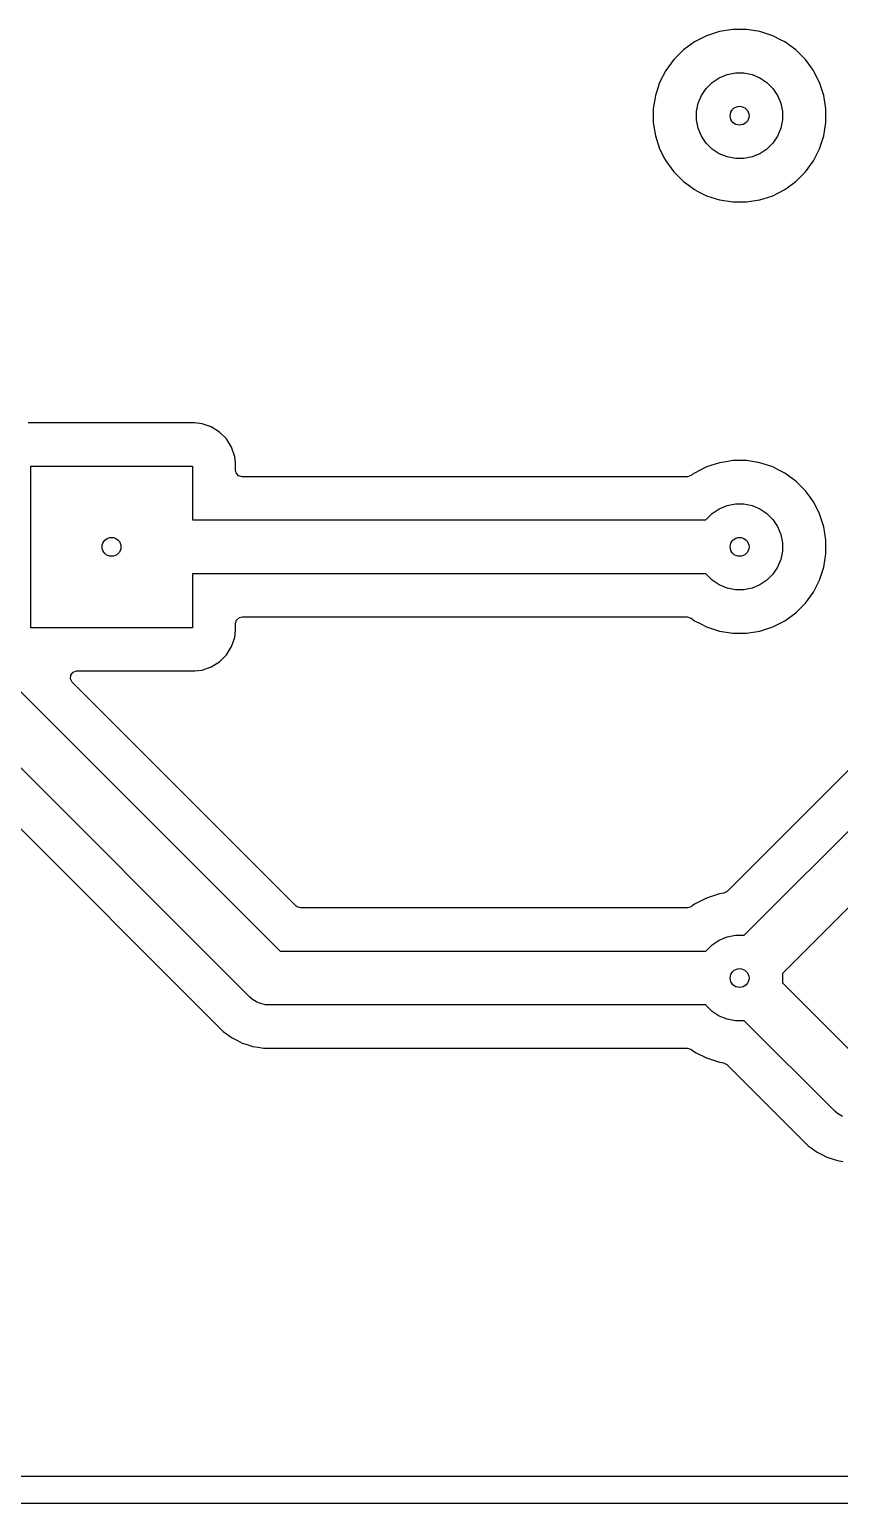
# Model space of a CAD drawing. Extents: x 20 to 124, y -124 to -20.
# Drawn here: x 38.02 to 53.04, y -124 to -96.65 of the extents above; entities that cross this region are included whole.
import ezdxf

# ---------------------------------------------------------------- set-up
doc = ezdxf.new("R2010")
doc.units = 0
doc.layers.add('BLACK', color=7, linetype='CONTINUOUS')
doc.layers.add('WHITE', color=7, linetype='CONTINUOUS')

msp = doc.modelspace()

# ---------------------------------------------------------------- linework, layer by layer
at = {"layer": 'BLACK', "linetype": 'CONTINUOUS'}
for p, q in [((50.575616, -96.76676), (50.351151, -96.881132)), ((50.815214, -96.68891), (50.575616, -96.76676)), ((50.939626, -96.669205), (50.815214, -96.68891)), ((51.064038, -96.6495), (50.939626, -96.669205)), ((51.315962, -96.6495), (51.064038, -96.6495)), ((51.525583, -96.682701), (51.315962, -96.6495)), ((51.564785, -96.68891), (51.525583, -96.682701)), ((51.804383, -96.76676), (51.564785, -96.68891)), ((51.958747, -96.845413), (51.804383, -96.76676)), ((50.147345, -97.029205), (49.969205, -97.207345)), ((50.14735, -97.029201), (50.147345, -97.029205)), ((50.351151, -96.881132), (50.14735, -97.029201)), ((52.028845, -96.88113), (51.958747, -96.845413)), ((52.028847, -96.881131), (52.028845, -96.88113)), ((52.028848, -96.881132), (52.028847, -96.881131)), ((52.232649, -97.029201), (52.028848, -96.881132)), ((52.232654, -97.029205), (52.232649, -97.029201)), ((52.410794, -97.207345), (52.232654, -97.029205)), ((49.969201, -97.20735), (49.821132, -97.411151)), ((49.969205, -97.207345), (49.969201, -97.20735)), ((52.410798, -97.20735), (52.410794, -97.207345)), ((52.539952, -97.385117), (52.410798, -97.20735)), ((49.70676, -97.635616), (49.62891, -97.875214)), ((49.821132, -97.411151), (49.70676, -97.635616)), ((50.571592, -97.742485), (50.682485, -97.631592)), ((50.682485, -97.631592), (50.812883, -97.544463)), ((50.812883, -97.544463), (50.957772, -97.484448)), ((50.957772, -97.484448), (51.111586, -97.453852)), ((51.111586, -97.453852), (51.268414, -97.453852)), ((51.268414, -97.453852), (51.422228, -97.484448)), ((51.422228, -97.484448), (51.567117, -97.544463)), ((51.567117, -97.544463), (51.697515, -97.631592)), ((51.697515, -97.631592), (51.808408, -97.742485)), ((52.55887, -97.411155), (52.539952, -97.385117)), ((52.631747, -97.554184), (52.55887, -97.411155)), ((52.673239, -97.635616), (52.631747, -97.554184)), ((52.673239, -97.635618), (52.673239, -97.635616)), ((52.673241, -97.635621), (52.673239, -97.635618)), ((52.75109, -97.875215), (52.673241, -97.635621)), ((49.62891, -97.875214), (49.5895, -98.124038)), ((50.424448, -98.017772), (50.484463, -97.872883)), ((50.484463, -97.872883), (50.571592, -97.742485)), ((51.808408, -97.742485), (51.895537, -97.872883)), ((51.895537, -97.872883), (51.955552, -98.017772)), ((52.7905, -98.124038), (52.75109, -97.875215)), ((49.5895, -98.124038), (49.5895, -98.375961)), ((50.393852, -98.171586), (50.424448, -98.017772)), ((50.393852, -98.328414), (50.393852, -98.171586)), ((51.955552, -98.017772), (51.986148, -98.171586)), ((51.986148, -98.171586), (51.986148, -98.328414)), ((52.7905, -98.375962), (52.7905, -98.124038)), ((49.5895, -98.375961), (49.62891, -98.624785)), ((50.424448, -98.482228), (50.393852, -98.328414)), ((51.986148, -98.328414), (51.955552, -98.482228)), ((52.75109, -98.624785), (52.7905, -98.375962)), ((49.62891, -98.624785), (49.70676, -98.864383)), ((50.484463, -98.627117), (50.424448, -98.482228)), ((50.571592, -98.757515), (50.484463, -98.627117)), ((51.895537, -98.627117), (51.808408, -98.757515)), ((51.955552, -98.482228), (51.895537, -98.627117)), ((52.673241, -98.864379), (52.75109, -98.624785)), ((49.70676, -98.864383), (49.741015, -98.931611)), ((49.741015, -98.931611), (49.793898, -99.0354)), ((50.682485, -98.868408), (50.571592, -98.757515)), ((50.812883, -98.955537), (50.682485, -98.868408)), ((50.957772, -99.015552), (50.812883, -98.955537)), ((51.567117, -98.955537), (51.422228, -99.015552)), ((51.697515, -98.868408), (51.567117, -98.955537)), ((51.808408, -98.757515), (51.697515, -98.868408)), ((52.55887, -99.088845), (52.673241, -98.864379)), ((49.793898, -99.0354), (49.821132, -99.088848)), ((49.821132, -99.088848), (49.969201, -99.292649)), ((51.111586, -99.046148), (50.957772, -99.015552)), ((51.268414, -99.046148), (51.111586, -99.046148)), ((51.422228, -99.015552), (51.268414, -99.046148)), ((52.410793, -99.292656), (52.55887, -99.088845)), ((49.969201, -99.292649), (49.969205, -99.292654)), ((49.969205, -99.292654), (50.147345, -99.470794)), ((50.147345, -99.470794), (50.14735, -99.470798)), ((50.14735, -99.470798), (50.23512, -99.534566)), ((50.23512, -99.534566), (50.351155, -99.61887)), ((52.028845, -99.61887), (52.232656, -99.470793)), ((52.232656, -99.470793), (52.410793, -99.292656)), ((50.351155, -99.61887), (50.442831, -99.665581)), ((50.442831, -99.665581), (50.575616, -99.733239)), ((50.575616, -99.733239), (50.575618, -99.733239)), ((50.575618, -99.733239), (50.575621, -99.733241)), ((50.575621, -99.733241), (50.815215, -99.81109)), ((50.815215, -99.81109), (51.064038, -99.8505)), ((51.315962, -99.8505), (51.564785, -99.81109)), ((51.564785, -99.81109), (51.804379, -99.733241)), ((51.804379, -99.733241), (52.028845, -99.61887)), ((51.064038, -99.8505), (51.064039, -99.8505)), ((51.064039, -99.8505), (51.315961, -99.8505)), ((51.315961, -99.8505), (51.315962, -99.8505)), ((41.084954, -103.9495), (37.995046, -103.9495)), ((41.08496, -103.9495), (41.084954, -103.9495)), ((41.219249, -103.96463), (41.08496, -103.9495)), ((41.219254, -103.964631), (41.219249, -103.96463)), ((41.389523, -104.024211), (41.219254, -103.964631)), ((41.542262, -104.120184), (41.389523, -104.024211)), ((41.669816, -104.247738), (41.542262, -104.120184)), ((41.765789, -104.400478), (41.669816, -104.247738)), ((41.82262, -104.562892), (41.765789, -104.400478)), ((38.04, -107.75), (38.04, -104.75)), ((38.04, -104.75), (41.04, -104.75)), ((41.04, -104.75), (41.04, -105.75)), ((41.825368, -104.570745), (41.82262, -104.562892)), ((41.825369, -104.57075), (41.825368, -104.570745)), ((41.840499, -104.705039), (41.825369, -104.57075)), ((41.8405, -104.705043), (41.840499, -104.705039)), ((41.8405, -104.8255), (41.8405, -104.705043)), ((50.815214, -104.68891), (50.575616, -104.76676)), ((50.939626, -104.669205), (50.815214, -104.68891)), ((51.064038, -104.6495), (50.939626, -104.669205)), ((51.315962, -104.6495), (51.064038, -104.6495)), ((51.564785, -104.68891), (51.315962, -104.6495)), ((51.804383, -104.76676), (51.564785, -104.68891)), ((41.851706, -104.877011), (41.8405, -104.8255)), ((41.897461, -104.929815), (41.851706, -104.877011)), ((41.9645, -104.9495), (41.897461, -104.929815)), ((50.216762, -104.9495), (41.9645, -104.9495)), ((50.223842, -104.949298), (50.216762, -104.9495)), ((50.289646, -104.925818), (50.223842, -104.949298)), ((50.312801, -104.908995), (50.289646, -104.925818)), ((50.351154, -104.88113), (50.312801, -104.908995)), ((50.575616, -104.76676), (50.351154, -104.88113)), ((51.919665, -104.8255), (51.804383, -104.76676)), ((52.028845, -104.88113), (51.919665, -104.8255)), ((52.028847, -104.881131), (52.028845, -104.88113)), ((52.028848, -104.881132), (52.028847, -104.881131)), ((52.232649, -105.029201), (52.028848, -104.881132)), ((52.232654, -105.029205), (52.232649, -105.029201)), ((52.410794, -105.207345), (52.232654, -105.029205)), ((52.410798, -105.20735), (52.410794, -105.207345)), ((52.517915, -105.354785), (52.410798, -105.20735)), ((50.682485, -105.631592), (50.812883, -105.544463)), ((50.812883, -105.544463), (50.957772, -105.484448)), ((50.957772, -105.484448), (51.111586, -105.453852)), ((51.111586, -105.453852), (51.268414, -105.453852)), ((51.268414, -105.453852), (51.422228, -105.484448)), ((51.422228, -105.484448), (51.567117, -105.544463)), ((51.567117, -105.544463), (51.697515, -105.631592)), ((52.55887, -105.411155), (52.517915, -105.354785)), ((52.608693, -105.508939), (52.55887, -105.411155)), ((52.673239, -105.635616), (52.608693, -105.508939)), ((41.04, -105.75), (50.566571, -105.75)), ((50.566571, -105.75), (50.571592, -105.742485)), ((50.571592, -105.742485), (50.682485, -105.631592)), ((51.697515, -105.631592), (51.808408, -105.742485)), ((51.808408, -105.742485), (51.895537, -105.872883)), ((52.673239, -105.635618), (52.673239, -105.635616)), ((52.673241, -105.635621), (52.673239, -105.635618)), ((52.75109, -105.875215), (52.673241, -105.635621)), ((51.895537, -105.872883), (51.955552, -106.017772)), ((51.955552, -106.017772), (51.986148, -106.171586)), ((52.7905, -106.124038), (52.75109, -105.875215)), ((51.986148, -106.328414), (51.955552, -106.482228)), ((51.986148, -106.171586), (51.986148, -106.328414)), ((52.75109, -106.624785), (52.7905, -106.375962)), ((52.7905, -106.375962), (52.7905, -106.124038)), ((51.895537, -106.627117), (51.808408, -106.757515)), ((51.955552, -106.482228), (51.895537, -106.627117)), ((52.673241, -106.864379), (52.75109, -106.624785)), ((35.810482, -106.893376), (42.667107, -113.75)), ((50.566571, -106.75), (41.04, -106.75)), ((41.04, -106.75), (41.04, -107.75)), ((50.571592, -106.757515), (50.566571, -106.75)), ((50.682485, -106.868408), (50.571592, -106.757515)), ((50.812883, -106.955537), (50.682485, -106.868408)), ((51.697515, -106.868408), (51.567117, -106.955537)), ((51.808408, -106.757515), (51.697515, -106.868408)), ((52.55887, -107.088845), (52.673241, -106.864379)), ((50.957772, -107.015552), (50.812883, -106.955537)), ((51.111586, -107.046148), (50.957772, -107.015552)), ((51.268414, -107.046148), (51.111586, -107.046148)), ((51.422228, -107.015552), (51.268414, -107.046148)), ((51.567117, -106.955537), (51.422228, -107.015552)), ((52.410793, -107.292656), (52.55887, -107.088845)), ((52.028845, -107.61887), (52.232656, -107.470793)), ((52.232656, -107.470793), (52.410793, -107.292656)), ((42.106446, -114.603553), (35.103376, -107.600482)), ((41.04, -107.75), (38.04, -107.75)), ((41.8405, -107.6745), (41.860185, -107.607461)), ((41.8405, -107.794954), (41.8405, -107.6745)), ((41.860185, -107.607461), (41.912989, -107.561706)), ((41.912989, -107.561706), (41.9645, -107.5505)), ((41.9645, -107.5505), (50.216762, -107.5505)), ((50.216762, -107.5505), (50.283801, -107.570185)), ((50.283801, -107.570185), (50.289637, -107.574175)), ((50.289637, -107.574175), (50.351155, -107.61887)), ((50.351155, -107.61887), (50.457206, -107.672905)), ((50.457206, -107.672905), (50.575616, -107.733239)), ((50.575616, -107.733239), (50.575618, -107.733239)), ((50.575618, -107.733239), (50.575621, -107.733241)), ((50.575621, -107.733241), (50.815215, -107.81109)), ((51.564785, -107.81109), (51.804379, -107.733241)), ((51.804379, -107.733241), (52.028845, -107.61887)), ((41.765789, -108.099522), (41.825368, -107.929255)), ((41.825368, -107.929255), (41.8405, -107.794954)), ((50.815215, -107.81109), (51.064038, -107.8505)), ((51.064038, -107.8505), (51.064039, -107.8505)), ((51.064039, -107.8505), (51.315961, -107.8505)), ((51.315961, -107.8505), (51.315962, -107.8505)), ((51.315962, -107.8505), (51.564785, -107.81109)), ((41.542262, -108.379816), (41.669816, -108.252262)), ((41.669816, -108.252262), (41.765789, -108.099522)), ((34.928427, -108.557612), (41.612786, -115.241971)), ((38.782865, -108.631166), (38.824737, -108.575233)), ((38.824737, -108.575233), (38.890201, -108.550816)), ((38.890201, -108.550816), (38.899047, -108.5505)), ((38.899047, -108.5505), (41.084957, -108.5505)), ((41.084957, -108.5505), (41.084958, -108.550499)), ((41.084958, -108.550499), (41.152104, -108.542934)), ((41.152104, -108.542934), (41.219249, -108.535369)), ((41.219249, -108.535369), (41.219252, -108.535368)), ((41.219252, -108.535368), (41.219255, -108.535368)), ((41.219255, -108.535368), (41.389522, -108.475789)), ((41.389522, -108.475789), (41.542262, -108.379816)), ((38.777881, -108.700858), (38.782865, -108.631166)), ((38.811366, -108.762181), (38.777881, -108.700858)), ((42.962366, -112.913181), (38.811366, -108.762181)), ((53.375881, -110.224933), (50.95859, -112.642223)), ((51.277278, -113.455615), (54.2127, -110.520194)), ((55.066253, -111.080853), (51.984384, -114.162721)), ((50.890309, -112.677015), (50.815217, -112.688909)), ((50.897267, -112.675708), (50.890309, -112.677015)), ((50.95859, -112.642223), (50.897267, -112.675708)), ((42.983008, -112.929815), (42.962366, -112.913181)), ((43.050047, -112.9495), (42.983008, -112.929815)), ((50.216762, -112.9495), (43.050047, -112.9495)), ((50.223842, -112.949298), (50.216762, -112.9495)), ((50.289646, -112.925818), (50.223842, -112.949298)), ((50.312801, -112.908995), (50.289646, -112.925818)), ((50.351154, -112.88113), (50.312801, -112.908995)), ((50.575618, -112.76676), (50.351154, -112.88113)), ((50.815217, -112.688909), (50.575618, -112.76676)), ((50.812883, -113.544463), (50.957772, -113.484448)), ((50.957772, -113.484448), (51.111586, -113.453852)), ((51.111586, -113.453852), (51.268414, -113.453852)), ((51.268414, -113.453852), (51.277278, -113.455615)), ((42.667107, -113.75), (50.566571, -113.75)), ((50.566571, -113.75), (50.571592, -113.742485)), ((50.571592, -113.742485), (50.682485, -113.631592)), ((50.682485, -113.631592), (50.812883, -113.544463)), ((51.984384, -114.162721), (51.986148, -114.171586)), ((51.986148, -114.171586), (51.986148, -114.328414)), ((51.986148, -114.328414), (51.984384, -114.337278)), ((51.984384, -114.337278), (53.515706, -115.8686)), ((42.15561, -114.646668), (42.106446, -114.603553)), ((42.155619, -114.646677), (42.15561, -114.646668)), ((42.228769, -114.68891), (42.155619, -114.646677)), ((42.268658, -114.71194), (42.228769, -114.68891)), ((42.394737, -114.745723), (42.268658, -114.71194)), ((42.394752, -114.745723), (42.394737, -114.745723)), ((42.46, -114.75), (42.394752, -114.745723)), ((50.566571, -114.75), (42.46, -114.75)), ((50.571592, -114.757515), (50.566571, -114.75)), ((50.682485, -114.868408), (50.571592, -114.757515)), ((50.812883, -114.955537), (50.682485, -114.868408)), ((50.957772, -115.015552), (50.812883, -114.955537)), ((51.111586, -115.046148), (50.957772, -115.015552)), ((51.268414, -115.046148), (51.111586, -115.046148)), ((51.277278, -115.044384), (51.268414, -115.046148)), ((52.955047, -116.722153), (51.277278, -115.044384)), ((41.612786, -115.241971), (41.760991, -115.349646)), ((41.760991, -115.349646), (41.77839, -115.362287)), ((41.77839, -115.362287), (41.874291, -115.411151)), ((41.874291, -115.411151), (41.960776, -115.455218)), ((41.960776, -115.455218), (41.960778, -115.455218)), ((41.960778, -115.455218), (41.960781, -115.45522)), ((41.960781, -115.45522), (42.052801, -115.485119)), ((42.052801, -115.485119), (42.155465, -115.518477)), ((42.155465, -115.518477), (42.256557, -115.534488)), ((42.256557, -115.534488), (42.357648, -115.5505)), ((42.357648, -115.5505), (42.562351, -115.5505)), ((42.562351, -115.5505), (50.216762, -115.5505)), ((50.216762, -115.5505), (50.283801, -115.570185)), ((50.283801, -115.570185), (50.289637, -115.574175)), ((50.289637, -115.574175), (50.351155, -115.61887)), ((50.351155, -115.61887), (50.384031, -115.635621)), ((50.384031, -115.635621), (50.575616, -115.733239)), ((50.575616, -115.733239), (50.575618, -115.733239)), ((50.575618, -115.733239), (50.575621, -115.733241)), ((50.575621, -115.733241), (50.704049, -115.77497)), ((50.704049, -115.77497), (50.815214, -115.81109)), ((50.815214, -115.81109), (50.854439, -115.817302)), ((50.854439, -115.817302), (50.890306, -115.822983)), ((50.890306, -115.822983), (50.953441, -115.852912)), ((50.953441, -115.852912), (50.95859, -115.857775)), ((50.95859, -115.857775), (52.313508, -117.212692)), ((53.004203, -116.765261), (52.955047, -116.722153)), ((53.004219, -116.765277), (53.004203, -116.765261)), ((53.102011, -116.821737), (53.004219, -116.765277)), ((52.313508, -117.212692), (52.313522, -117.212707)), ((52.313522, -117.212707), (52.316633, -117.215818)), ((52.316633, -117.215818), (52.316634, -117.215819)), ((52.316634, -117.215819), (52.461381, -117.360566)), ((52.461381, -117.360566), (52.49669, -117.386219)), ((52.49669, -117.386219), (52.626989, -117.480887)), ((52.626989, -117.480887), (52.700764, -117.518477)), ((52.700764, -117.518477), (52.809381, -117.57382)), ((52.809381, -117.57382), (52.906723, -117.605448)), ((52.906723, -117.605448), (53.004065, -117.637077)), ((53.004065, -117.637077), (53.105157, -117.653088)), ((123.3755, -123.4995), (20.6245, -123.4995))]:
    msp.add_line(p, q, dxfattribs=at)
at = {"layer": 'BLACK'}
for centre in [(51.19, -98.25), (39.54, -106.25), (51.19, -106.25), (51.19, -114.25)]:
    msp.add_circle(centre, 0.175, dxfattribs=at)
at = {"layer": 'WHITE', "linetype": 'CONTINUOUS'}
msp.add_line((124, -124), (20, -124), dxfattribs=at)
at = {"layer": 'WHITE'}
for centre in [(51.19, -98.25), (39.54, -106.25), (51.19, -106.25), (51.19, -114.25)]:
    msp.add_circle(centre, 0.175, dxfattribs=at)

doc.saveas('drawing.dxf')
